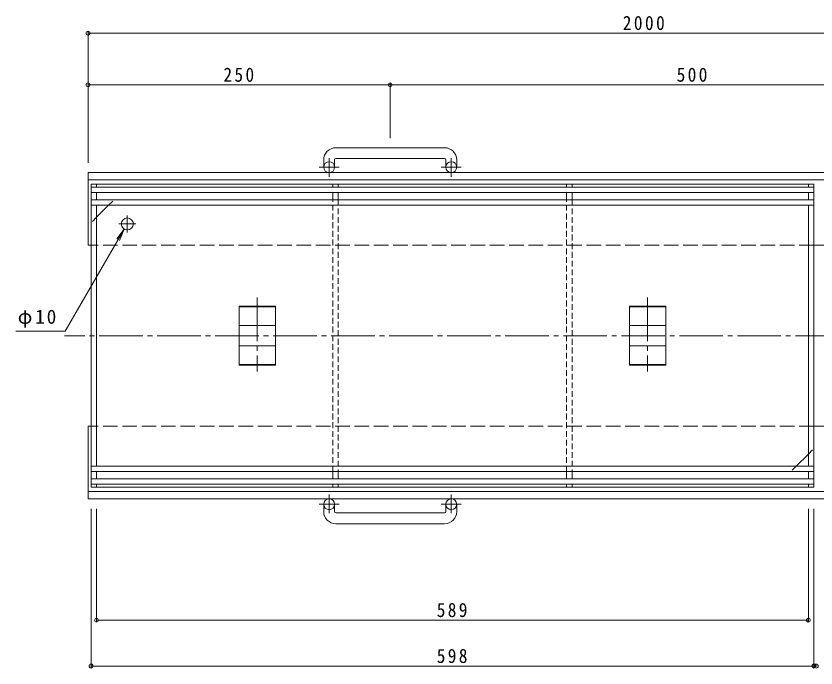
# Model space of a CAD drawing. Units: millimetres at full size, sheet at 1:4. Extents: x -856 to 1124, y -778 to 761.
# Drawn here: x -856 to -194, y -437 to 103 of the extents above; entities that cross this region are included whole.
import ezdxf

# ---------------------------------------------------------------- set-up
doc = ezdxf.new("R2010")
doc.units = ezdxf.units.MM
doc.header["$LTSCALE"] = 4
doc.header["$PDMODE"] = 32
doc.header["$PDSIZE"] = 3.2
for name, pattern in [('CHAIN1', [8, 5, -1, 1, -1]), ('CHAIN2', [12, 9, -1, 1, -1]), ('DASHED1', [1.8, 1.2, -0.6]), ('DASHED3', [4, 3, -1])]:
    doc.linetypes.add(name, pattern=pattern)
for name, color, linetype, lineweight in [('0-0_通り芯', 7, 'CHAIN2', 9), ('0-1_躯体', 2, 'DASHED3', 9), ('0-2_仕上', 7, 'Continuous', 9), ('0-3_建具', 4, 'Continuous', 9), ('0-4_その他', 7, 'Continuous', 9)]:
    doc.layers.add(name, color=color, linetype=linetype, lineweight=lineweight)
doc.styles.add('ＭＳ ゴシック', font='')
doc.styles.get('ＭＳ ゴシック').set_extended_font_data('MS Gothic')

msp = doc.modelspace()

# ---------------------------------------------------------------- linework, layer by layer
at = {"layer": '0-0_通り芯'}
msp.add_line((160.869, -161.771), (-815.935, -161.771), dxfattribs=at)
at = {"layer": '0-1_躯体'}
for p, q in [((-195.89, -86.771), (-796.39, -86.771)), ((-195.89, -236.771), (-796.39, -236.771))]:
    msp.add_line(p, q, dxfattribs=at)
at = {"layer": '0-1_躯体', "linetype": 'Continuous'}
for p, q in [((132.423, -86.771), (-195.89, -86.771)), ((132.423, -236.771), (-195.89, -236.771))]:
    msp.add_line(p, q, dxfattribs=at)
at = {"layer": '0-2_仕上'}
for p, q in [((-793.89, -36.27), (-793.89, -287.271)), ((-793.89, -36.27), (-789.39, -36.27)), ((-195.89, -38.77), (-793.89, -38.77)), ((-789.39, -36.27), (-789.39, -38.77)), ((-589.39, -38.77), (-589.39, -36.27)), ((-400.39, -36.27), (-395.89, -36.27)), ((-400.39, -38.77), (-400.39, -36.27)), ((-395.89, -38.77), (-395.89, -36.27)), ((-200.39, -36.27), (-200.39, -38.77)), ((-195.89, -36.27), (-200.39, -36.27)), ((-195.89, -287.271), (-195.89, -36.27)), ((-195.89, -43.271), (-793.89, -43.271)), ((-789.39, -43.271), (-789.39, -49.271)), ((-593.89, -49.271), (-593.89, -43.271)), ((-589.39, -49.271), (-589.39, -43.271)), ((-400.39, -49.271), (-400.39, -43.271)), ((-395.89, -49.271), (-395.89, -43.271)), ((-200.39, -43.271), (-200.39, -49.271)), ((-195.89, -49.271), (-793.89, -49.271)), ((-195.89, -53.771), (-793.89, -53.771)), ((-789.39, -53.771), (-789.39, -269.771)), ((-779.39, -53.771), (-789.39, -63.771)), ((-200.39, -269.771), (-200.39, -53.771)), ((-210.39, -269.771), (-200.39, -259.771)), ((-195.89, -269.771), (-793.89, -269.771)), ((-195.89, -274.271), (-793.89, -274.271)), ((-789.39, -280.271), (-789.39, -274.271)), ((-593.89, -274.271), (-593.89, -280.271)), ((-589.39, -274.271), (-589.39, -280.271)), ((-400.39, -274.271), (-400.39, -280.271)), ((-395.89, -274.271), (-395.89, -280.271)), ((-200.39, -280.271), (-200.39, -274.271)), ((-195.89, -280.271), (-793.89, -280.271)), ((-195.89, -284.771), (-793.89, -284.771)), ((-793.89, -287.271), (-789.39, -287.271)), ((-789.39, -287.271), (-789.39, -284.771)), ((-589.39, -284.771), (-589.39, -287.271)), ((-400.39, -284.771), (-400.39, -287.271)), ((-400.39, -287.271), (-395.89, -287.271)), ((-395.89, -284.771), (-395.89, -287.271)), ((-200.39, -287.271), (-200.39, -284.771)), ((-195.89, -287.271), (-200.39, -287.271))]:
    msp.add_line(p, q, dxfattribs=at)
at = {"layer": '0-2_仕上', "color": 2}
for p, q in [((-195.89, -36.27), (-793.89, -36.27)), ((-195.89, -287.271), (-793.89, -287.271))]:
    msp.add_line(p, q, dxfattribs=at)
at = {"layer": '0-2_仕上', "linetype": 'DASHED1'}
for p, q in [((-779.39, -53.771), (-774.89, -49.271)), ((-789.39, -63.771), (-793.89, -68.27)), ((-200.39, -259.771), (-195.89, -255.271)), ((-210.39, -269.771), (-214.89, -274.271))]:
    msp.add_line(p, q, dxfattribs=at)
at = {"layer": '0-2_仕上', "color": 2, "linetype": 'DASHED1'}
for p, q in [((-593.89, -274.271), (-593.89, -49.271)), ((-589.39, -49.271), (-589.39, -274.271)), ((-400.39, -274.271), (-400.39, -49.271)), ((-395.89, -49.271), (-395.89, -274.271))]:
    msp.add_line(p, q, dxfattribs=at)
at = {"layer": '0-2_仕上', "linetype": 'CHAIN2'}
for p, q in [((-763.89, -62.271), (-763.89, -76.271)), ((-756.89, -69.271), (-770.89, -69.271)), ((-656.39, -130.249), (-656.39, -191.278)), ((-333.39, -130.249), (-333.39, -191.278))]:
    msp.add_line(p, q, dxfattribs=at)
at = {"layer": '0-2_仕上', "color": 3}
for p, q in [((-671.39, -137.316), (-671.39, -186.225)), ((-671.39, -137.316), (-641.39, -137.316)), ((-671.39, -137.816), (-641.39, -137.816)), ((-641.39, -186.225), (-641.39, -137.316)), ((-348.39, -186.225), (-348.39, -137.316)), ((-318.39, -137.316), (-348.39, -137.316)), ((-318.39, -137.816), (-348.39, -137.816)), ((-318.39, -137.316), (-318.39, -186.225)), ((-671.39, -153.405), (-641.39, -153.405)), ((-318.39, -153.405), (-348.39, -153.405)), ((-671.39, -170.137), (-641.39, -170.137)), ((-318.39, -170.137), (-348.39, -170.137)), ((-671.39, -185.725), (-641.39, -185.725)), ((-671.39, -186.225), (-641.39, -186.225)), ((-318.39, -185.725), (-348.39, -185.725)), ((-318.39, -186.225), (-348.39, -186.225))]:
    msp.add_line(p, q, dxfattribs=at)
at = {"layer": '0-2_仕上'}
for points in [[(-593.89, -38.77), (-593.89, -36.27), (-589.39, -36.27)], [(-593.89, -284.771), (-593.89, -287.271), (-589.39, -287.271)]]:
    msp.add_lwpolyline(points, dxfattribs=at)
msp.add_circle((-763.89, -69.271), 5, dxfattribs=at)
at = {"layer": '0-3_建具'}
for p, q in [((-501.39, -6.171), (-591.39, -6.171)), ((-601.39, -16.171), (-601.39, -22.271)), ((-592.39, -16.171), (-592.39, -22.271)), ((-591.39, -15.171), (-501.39, -15.171)), ((-500.39, -16.171), (-500.39, -22.271)), ((-491.39, -16.171), (-491.39, -22.271)), ((-796.39, -26.771), (-796.39, -86.771)), ((132.423, -26.771), (-796.39, -26.771)), ((132.423, -32.771), (-796.39, -32.771)), ((-796.39, -296.771), (-796.39, -236.771)), ((132.423, -290.771), (-796.39, -290.771)), ((132.423, -296.771), (-796.39, -296.771)), ((-601.39, -307.371), (-601.39, -301.271)), ((-592.39, -307.371), (-592.39, -301.271)), ((-500.39, -307.371), (-500.39, -301.271)), ((-491.39, -307.371), (-491.39, -301.271)), ((-591.39, -308.371), (-501.39, -308.371)), ((-501.39, -317.371), (-591.39, -317.371))]:
    msp.add_line(p, q, dxfattribs=at)
at = {"layer": '0-3_建具', "linetype": 'CHAIN1'}
for p, q in [((-596.89, -30.378), (-596.89, -14.781)), ((-495.89, -30.378), (-495.89, -14.781)), ((-588.727, -22.271), (-605.134, -22.271)), ((-487.727, -22.271), (-504.134, -22.271)), ((-596.89, -293.163), (-596.89, -308.761)), ((-495.89, -293.163), (-495.89, -308.761)), ((-588.727, -301.271), (-605.134, -301.271)), ((-487.727, -301.271), (-504.134, -301.271))]:
    msp.add_line(p, q, dxfattribs=at)
at = {"layer": '0-3_建具'}
for centre in [(-596.89, -22.271), (-495.89, -22.271), (-596.89, -301.271), (-495.89, -301.271)]:
    msp.add_circle(centre, 4.5, dxfattribs=at)
for centre, radius, start, end in [((-591.39, -16.171), 10, 90, 180), ((-501.39, -16.171), 10, 0, 90), ((-591.39, -16.171), 1, 90, 180), ((-501.39, -16.171), 1, 0, 90), ((-591.39, -307.371), 10, 180, 270), ((-591.39, -307.371), 1, 180, 270), ((-501.39, -307.371), 10, 270, 0), ((-501.39, -307.371), 1, 270, 0)]:
    msp.add_arc(centre, radius, start, end, dxfattribs=at)
at = {"layer": '0-4_その他'}
for p, q in [((-796.39, 89.872), (-796.39, -18.771)), ((-796.39, 88.672), (132.423, 88.672)), ((-546.39, 47.052), (-546.39, 1.829)), ((-796.39, 45.852), (-546.39, 45.852)), ((-546.39, 45.852), (-46.39, 45.852)), ((-815.169, -158.088), (-766.39, -73.601)), ((-766.39, -73.601), (-772.477, -81.534)), ((-766.39, -73.601), (-770.217, -82.839)), ((-855.985, -158.088), (-815.169, -158.088)), ((-793.89, -436.434), (-793.89, -304.994)), ((-789.39, -398.414), (-789.39, -304.994)), ((-200.39, -398.414), (-200.39, -304.994)), ((-195.89, -436.434), (-195.89, -304.994)), ((-789.39, -397.214), (-200.39, -397.214)), ((-793.89, -435.234), (-195.89, -435.234)), ((-195.89, -435.234), (-193.89, -435.234))]:
    msp.add_line(p, q, dxfattribs=at)
for p in [(-796.39, 88.672), (-796.39, 45.852), (-546.39, 45.852), (-789.39, -397.214), (-200.39, -397.214), (-793.89, -435.234), (-195.89, -435.234), (-193.89, -435.234)]:
    msp.add_point(p, dxfattribs=at)

# ---------------------------------------------------------------- texts
at = {"layer": '0-4_その他', "color": 2, "char_height": 11.73, "attachment_point": 7, "style": 'ＭＳ ゴシック'}
for s, insert in [('\\T1.28;\\W0.9;2000', (-353.983, 91.072)), ('\\T1.27;\\W0.9;250', (-684.39, 48.252)), ('\\T1.27;\\W0.9;500', (-309.39, 48.252)), ('\\T1.19;φ10', (-854.538, -155.08)), ('\\T1.27;\\W0.9;589', (-507.89, -394.814)), ('\\T1.27;\\W0.9;598', (-507.89, -432.834))]:
    msp.add_mtext(s, dxfattribs=dict(at, insert=insert))

doc.saveas('drawing.dxf')
